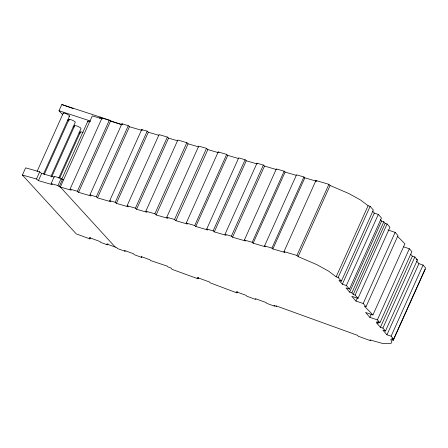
<?xml version="1.0" encoding="UTF-8"?>
<svg xmlns="http://www.w3.org/2000/svg" width="448" height="448" viewBox="0 0 448 448"><rect width="100%" height="100%" fill="white"/><g stroke="black" fill="none" stroke-linecap="round" stroke-linejoin="round"><path stroke-width="0.67" d="M90.451 237.726L89.914 238.924L76.227 233.873L22.4 175.039L25.631 167.849L39.693 171.819L41.664 173.443L54.242 177.1M62.765 114.85L59.018 110.757L61.818 104.518L100.218 117.079L121.99 124.846M37.066 171.45L63.263 113.165M63.543 179.816L62.418 179.491L61.191 178.371L54.359 176.383L51.128 183.574L52.332 184.677L38.433 180.634L36.462 179.01L39.693 171.819M38.433 180.634L41.664 173.443M43.579 173.852L69.49 116.194M44.212 174.546L68.986 119.426M51.01 176.31L75.214 122.455A3.5 0.75 24.2 0 0 71.613 119.924A3.5 0.75 24.2 0 0 69.362 120.204M51.649 177.005L74.71 125.686M58.727 178.136L80.942 128.722A3.5 0.75 24.2 0 0 77.963 126.442A3.5 0.75 24.2 0 0 74.659 125.983M59.651 178.198L80.438 131.947M122.354 124.673L110.51 121.212L109.351 120.148L102.015 118.014L70.056 189.129L71.238 190.21L59.181 186.682L57.954 185.562L61.191 178.371M61.639 179.486L87.836 121.195M59.181 186.682L62.418 179.491M99.658 118.322L100.218 117.079L102.094 119.129M141.529 130.25L129.45 126.745L128.29 125.681L121.912 123.732L89.953 194.846L91.056 195.978L78.551 192.326L77.392 191.262L109.351 120.148M78.551 192.326L110.51 121.212M158.984 135.346L148.35 132.238L147.185 131.174L141.691 129.584L109.732 200.698L110.869 201.746L97.49 197.859L96.331 196.795L128.29 125.681M97.49 197.859L129.45 126.745M177.783 140.818L168.538 138.118L167.373 137.06L159.062 134.624L127.103 205.738L128.307 206.836L116.385 203.353L115.226 202.294L147.185 131.174M116.385 203.353L148.35 132.238M89.914 238.924L89.219 237.569L99.994 241.517L100.537 242.34L107.397 244.843L107.934 243.639M198.699 146.916L188.093 143.83L186.827 142.677L177.822 140.045L145.863 211.159L147.095 212.302L136.578 209.233L135.414 208.174L167.373 137.06M136.578 209.233L168.538 138.118M218.008 152.55L207.838 149.582L206.511 148.372L198.727 146.104L166.768 217.218L168.067 218.417L156.134 214.945L154.868 213.791L186.827 142.677M156.134 214.945L188.093 143.83M238.515 158.536L227.763 155.378L226.694 154.409L218.193 151.939L186.234 223.054L187.32 224.034L175.879 220.696L174.546 219.486L206.511 148.372M175.879 220.696L207.838 149.582M256.805 163.845L246.26 160.776L245.106 159.74L238.689 157.875L206.73 228.99L207.883 230.026L195.804 226.492L194.734 225.529L226.694 154.409M195.804 226.492L227.763 155.378M276.735 169.658L264.505 166.085L263.351 165.043L256.967 163.19L225.008 234.304L226.162 235.346L214.301 231.89L213.147 230.854L245.106 159.74M214.301 231.89L246.26 160.776M107.397 244.843L106.854 244.02L116.827 247.66L117.354 248.489L125.188 251.35L124.645 250.527L133.622 253.809L134.193 254.671L141.831 257.466L141.26 256.603L149.968 259.795L150.427 260.512L167.395 266.174L167.86 266.89L171.13 268.078L171.909 269.282L197.982 278.802L198.554 277.53M296.173 175.308L285.102 172.082L284.15 171.203L276.349 168.918L244.39 240.033L245.414 240.957L232.54 237.199L231.386 236.163L263.351 165.043M232.54 237.199L264.505 166.085M316.17 181.138L304.83 177.845L303.906 176.977L296.514 174.815L264.555 245.93L265.513 246.803L253.142 243.197L252.19 242.318L284.15 171.203M253.142 243.197L285.102 172.082M197.982 278.802L197.103 277.469L209.625 282.05L210.078 282.8L236.897 292.886L237.468 291.614M372.613 211.159L374.315 213.097L378.325 214.424L381.461 217.986L349.496 289.1L346.36 285.538L342.35 284.211L338.951 280.342L341.387 281.148L373.346 210.034L370.115 206.371L368.11 205.705L360.522 199.998L348.902 193.575L330.081 185.489L328.888 184.324L315.935 180.51L283.976 251.63L284.878 252.448L272.871 248.959L271.947 248.091L303.906 176.977M272.871 248.959L304.83 177.845M341.387 281.148L338.156 277.486L336.151 276.819L328.563 271.113L316.943 264.69L298.122 256.603L296.929 255.438L328.888 184.324M298.122 256.603L330.081 185.489M336.151 276.819L368.11 205.705M338.156 277.486L370.115 206.371M342.35 284.211L374.315 213.097M346.36 285.538L378.325 214.424M381.629 221.043L383.818 221.782L385.185 223.339L387.083 223.978L389.962 227.259L358.002 298.374L355.124 295.092L353.226 294.454L351.859 292.897L349.67 292.158L381.629 221.043L380.397 219.626M351.859 292.897L383.818 221.782M353.226 294.454L385.185 223.339M355.124 295.092L387.083 223.978M387.929 229.97L395.147 232.372L397.981 235.62L366.022 306.734L363.188 303.486L355.97 301.084L357.398 297.909M363.188 303.486L395.147 232.372M403.71 246.882L409.338 248.758L411.863 251.602L379.904 322.722L377.378 319.878L369.869 317.374L371.297 314.199M369.869 317.374L365.562 312.474L372.938 314.927L404.897 243.813L397.746 236.516M377.378 319.878L409.338 248.758M410.698 254.262L412.384 256.172L414.854 256.984L417.435 259.918L385.476 331.033L382.889 328.098L380.425 327.286L376.214 322.515L378.078 323.137L378.65 321.866M380.425 327.286L412.384 256.172M382.889 328.098L414.854 256.984M418.908 263.67L423.063 265.065L425.6 267.932L393.641 339.052L391.104 336.179L386.949 334.79L418.908 263.67L416.668 261.117M391.104 336.179L423.063 265.065M236.897 292.886L236.13 291.732L246.226 295.411L246.753 296.178L255.842 299.51L255.276 298.609L266.185 302.596L266.672 303.33L274.484 306.169L274.042 305.536L276.377 306.398L276.024 305.833L357.543 335.339L358.221 336.235L370.378 340.631L370.037 339.937L382.407 343.414L390.908 343.482L391.877 342.154L390.757 339.466L393.294 340.334L425.253 269.22M22.4 175.039L36.462 179.01M109.732 200.698L115.226 202.294M101.914 118.72L92.288 115.914L60.329 187.029L115.248 247.094M51.128 183.574L57.954 185.562M70.056 189.129L77.392 191.262M166.768 217.218L174.546 219.486M186.234 223.054L194.734 225.529M206.73 228.99L213.147 230.854M225.008 234.304L231.386 236.163M145.863 211.159L154.868 213.791M127.103 205.738L135.414 208.174M244.39 240.033L252.19 242.318M264.555 245.93L271.947 248.091M283.976 251.63L296.929 255.438M89.953 194.846L96.331 196.795M59.018 110.757L90.132 120.926M416.158 259.493L417.435 259.918M385.476 331.033L382.917 330.187L386.949 334.79M358.002 298.374L351.77 296.302L355.97 301.084M393.641 339.052L391.703 338.408L393.294 340.334M349.496 289.1L345.968 287.913L349.67 292.158M366.022 306.734L364.353 306.174L372.938 314.927M379.904 322.722L376.768 321.664L378.078 323.137M61.818 104.518L73.142 108.562M256.967 163.19L257.74 163.884M218.193 151.939L218.921 152.589M315.935 180.51L316.837 181.334M141.691 129.584L142.453 130.284M121.912 123.732L122.646 124.488M67.452 119.974L68.387 120.999M73.074 126.123L74.01 127.148M79.162 132.787L80.102 133.812M88.211 121.979A3.5 0.75 24.2 0 1 90.462 121.699M80.382 132.244A3.5 0.75 24.2 0 1 83.059 132.446M63.207 113.462A3.5 0.75 24.2 0 1 67.133 114.206A3.5 0.75 24.2 0 1 68.964 116.262"/></g></svg>
